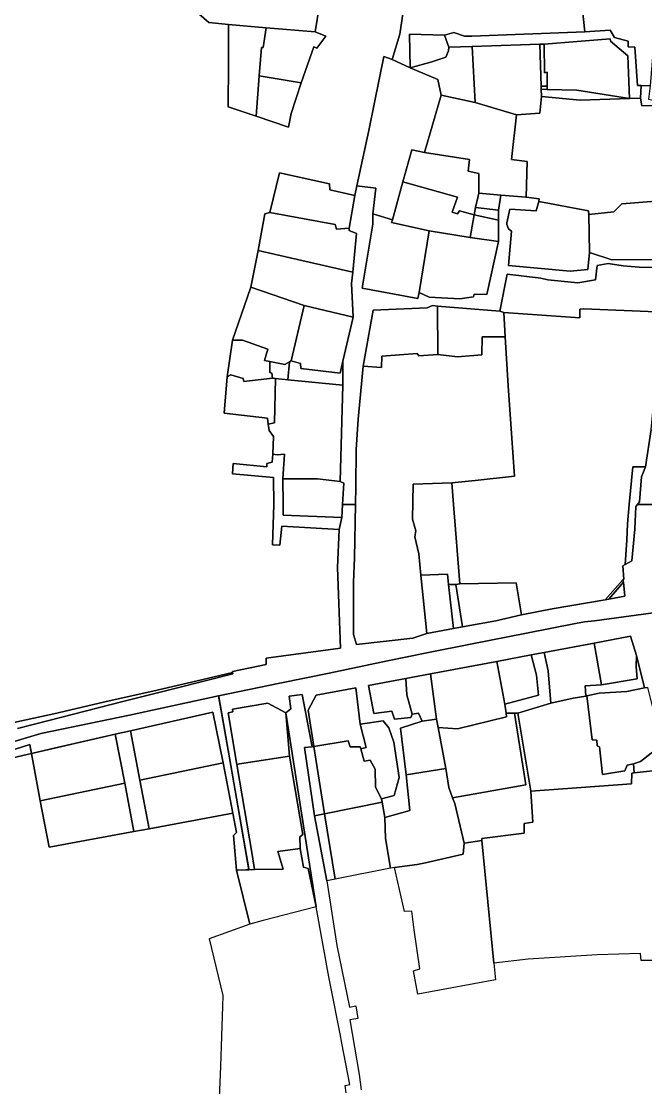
# Model space of a CAD drawing. Header units: feet. Extents: x -1222 to 199575, y -502 to 454509.
# Drawn here: x -77.4 to 34.2, y -199 to -8.4 of the extents above; entities that cross this region are included whole.
import ezdxf

# ---------------------------------------------------------------- set-up
doc = ezdxf.new("R2010")
doc.units = ezdxf.units.FT
doc.header["$MEASUREMENT"] = 0
doc.layers.add('지적', color=7, linetype='CONTINUOUS')

msp = doc.modelspace()

# ---------------------------------------------------------------- linework, layer by layer
at = {"layer": '지적', "color": 20}
for points in [[(-45.69, 21.79), (-45.65, 11.5), (-45.58, -4.25), (-39.99, -4.87), (-24.07, -5.47), (-24.84, -10.22), (-33.63, -9.5), (-40.32, -8.91), (-43.84, -8.55), (-45.64, -7.05), (-47.57, -6.81), (-47.48, -4.21), (-47.79, 21.77), (-45.69, 21.79)], [(23.36, -10.22), (22.58, -2.99), (35.7, -2.5), (35.52, -11.82), (35.54, -13.98), (35.03, -19.88), (33.44, -19.86), (32.76, -19.85), (32.32, -12.96), (31.1, -12.93), (31.09, -11.9), (28.63, -11.26), (27.9, -9.96), (23.36, -10.22)], [(-40.32, -8.91), (-33.63, -9.5), (-34.14, -13.06), (-34.46, -13.07), (-34.88, -18.13), (-35.38, -25.32), (-40.37, -23.68), (-40.34, -15.81), (-40.32, -8.91)], [(-33.63, -9.5), (-24.84, -10.22), (-22.95, -11), (-24.52, -13.14), (-25.09, -12.93), (-27.37, -19.34), (-34.88, -18.13), (-34.46, -13.07), (-34.14, -13.06), (-33.63, -9.5)], [(-0.97, -13), (-1.01, -13.63), (-1.48, -14.76), (-3.97, -15.63), (-7.84, -16.66), (-8, -10.69), (-1.73, -10.84), (-0.97, -13)], [(-1.73, -10.84), (-0.08, -10.35), (1.84, -11.01), (3.17, -11.01), (23.36, -10.22), (27.9, -9.96), (28.63, -11.26), (31.09, -11.9), (31.1, -12.93), (32.32, -12.96), (32.76, -19.85), (33.44, -19.86), (33.31, -22.09), (31.35, -22.16), (31.07, -14.54), (27.97, -11.91), (27.91, -11.49), (16.06, -12.42), (15.32, -12.45), (3.24, -12.88), (-0.97, -13), (-1.73, -10.84)], [(-0.97, -13), (3.24, -12.88), (3.75, -22.89), (-2.34, -21.58), (-2.94, -18.79), (-7.84, -16.66), (-3.97, -15.63), (-1.48, -14.76), (-1.01, -13.63), (-0.97, -13)], [(3.24, -12.88), (15.32, -12.45), (15.54, -19.96), (15.56, -20.49), (15.62, -21.8), (15.31, -24.8), (11.17, -25.08), (3.75, -22.89), (3.24, -12.88)], [(15.32, -12.45), (16.06, -12.42), (16.12, -17.57), (16.64, -17.44), (16.63, -19.93), (15.54, -19.96), (15.32, -12.45)], [(16.63, -19.93), (16.64, -17.44), (16.12, -17.57), (16.06, -12.42), (27.91, -11.49), (27.97, -11.91), (31.07, -14.54), (31.35, -22.16), (21.92, -20.65), (16.65, -20.56), (16.63, -19.93)], [(-11.11, -15.2), (-7.84, -16.66), (-2.94, -18.79), (-2.34, -21.58), (-5.33, -31.79), (-7.55, -31.33), (-9.15, -37.08), (-11, -43.86), (-14.56, -42.81), (-13.99, -38.21), (-17.42, -37.8), (-15.25, -27.87), (-14.23, -22.87), (-12.59, -14.66), (-11.11, -15.2)], [(-34.88, -18.13), (-27.37, -19.34), (-29.14, -24.87), (-29.59, -27.28), (-35.38, -25.32), (-34.88, -18.13)], [(16.63, -19.93), (16.65, -20.56), (15.56, -20.49), (15.54, -19.96), (16.63, -19.93)], [(16.65, -20.56), (21.92, -20.65), (31.35, -22.16), (22.5, -22.48), (15.62, -21.8), (15.56, -20.49), (16.65, -20.56)], [(35.03, -19.88), (34.76, -22.31), (36.61, -22.69), (36.92, -22.99), (37.33, -32.31), (37.37, -38.55), (37.18, -50.17), (37.16, -63.48), (39.83, -64.13), (39.76, -65.07), (39.67, -65.65), (36.04, -64.87), (36.13, -60.33), (36.13, -52.34), (36.12, -50.97), (36.29, -47.47), (36.74, -40.48), (36.8, -31.52), (36.25, -23.44), (33.56, -23.49), (33.31, -22.09), (33.44, -19.86), (35.03, -19.88)], [(-2.34, -21.58), (3.75, -22.89), (11.17, -25.08), (10.22, -33.1), (13.05, -33.43), (12.85, -39.79), (8.36, -39.45), (4.43, -39.1), (4.43, -35.58), (2.52, -35.14), (2.75, -33.06), (-5.33, -31.79), (-2.34, -21.58)], [(33.31, -22.09), (33.56, -23.49), (36.25, -23.44), (36.8, -31.52), (36.74, -40.48), (29.98, -40.99), (28.52, -42.42), (24.06, -42.9), (24.04, -42.26), (15.13, -40.56), (15.21, -40.1), (12.85, -39.79), (13.05, -33.43), (10.22, -33.1), (11.17, -25.08), (15.31, -24.8), (15.62, -21.8), (22.5, -22.48), (31.35, -22.16), (33.31, -22.09)], [(-5.33, -31.79), (2.75, -33.06), (2.52, -35.14), (4.43, -35.58), (4.43, -39.1), (3.84, -41.67), (3.6, -42.97), (0.94, -42.27), (0.6, -42.76), (-0.37, -42.49), (0.62, -39.83), (-9.15, -37.08), (-7.55, -31.33), (-5.33, -31.79)], [(-17.77, -39.5), (-18.76, -45.32), (-21.05, -45.54), (-21.3, -44.72), (-32.96, -42.54), (-31.2, -35.44), (-22.3, -37.41), (-22.23, -38.48), (-17.77, -39.5)], [(-9.15, -37.08), (0.62, -39.83), (-0.37, -42.49), (0.6, -42.76), (0.94, -42.27), (3.6, -42.97), (2.85, -47.02), (-4.48, -45.83), (-11.2, -44.34), (-11, -43.86), (-9.15, -37.08)], [(8.36, -39.45), (7.93, -42.16), (3.84, -41.67), (4.43, -39.1), (8.36, -39.45)], [(3.84, -41.67), (7.93, -42.16), (7.93, -43.93), (3.6, -42.97), (3.84, -41.67)], [(15.13, -40.56), (24.04, -42.26), (24.06, -42.9), (24.22, -49.68), (23.91, -52.75), (20.74, -53.04), (9.69, -52.04), (10.26, -45.91), (9.74, -45.48), (9.42, -44.69), (9.39, -44.41), (9.94, -41.95), (14.67, -42.26), (15.13, -40.56)], [(24.06, -42.9), (28.52, -42.42), (29.98, -40.99), (36.74, -40.48), (36.29, -47.47), (36.12, -50.97), (28.18, -51.04), (24.22, -49.68), (24.06, -42.9)], [(-32.96, -42.54), (-21.3, -44.72), (-21.05, -45.54), (-18.76, -45.32), (-18.78, -45.79), (-17.43, -46.29), (-18.14, -53.22), (-35.04, -49.37), (-33.83, -42.76), (-32.96, -42.54)], [(-11, -43.86), (-11.2, -44.34), (-4.48, -45.83), (-6.28, -56.88), (-6.52, -57.93), (-16.45, -56.05), (-14.53, -44.63), (-14.56, -42.81), (-11, -43.86)], [(7.93, -43.93), (7.95, -47.76), (2.85, -47.02), (3.6, -42.97), (7.93, -43.93)], [(2.85, -47.02), (7.95, -47.76), (5.85, -57.19), (3.57, -57.17), (3.48, -57.63), (1.01, -57.99), (-4.48, -57.66), (-6.28, -56.88), (-4.48, -45.83), (2.85, -47.02)], [(-18.14, -53.22), (-18.35, -55.26), (-18.04, -61.28), (-26.81, -59.16), (-36.34, -55.9), (-35.04, -49.37), (-18.14, -53.22)], [(36.13, -52.34), (36.13, -60.33), (23.2, -59.75), (22.47, -59.82), (22.44, -61.41), (8.87, -60.42), (8.15, -60.17), (9.49, -53.59), (15.47, -54.27), (16.72, -54.61), (22.08, -55.15), (25.24, -54.61), (25.54, -52.04), (27.5, -51.68), (30.2, -52.08), (33.78, -52.36), (36.13, -52.34)], [(-36.34, -55.9), (-26.81, -59.16), (-29.14, -69.07), (-29.45, -69.25), (-30.27, -69.73), (-32.98, -69.22), (-33.91, -69.02), (-33.3, -66.99), (-37.83, -65.35), (-39.65, -65.4), (-36.34, -55.9)], [(-18.04, -61.28), (-19.89, -69.12), (-20.4, -71.3), (-27.42, -70.45), (-27.48, -69.54), (-29.14, -69.07), (-26.81, -59.16), (-18.04, -61.28)], [(-2.99, -59.29), (-2.92, -67.93), (-6.32, -68.19), (-6.62, -67.78), (-12.94, -68.21), (-13.01, -70.27), (-16.24, -70.01), (-14.46, -60.04), (-4.85, -59.61), (-3.87, -59.15), (-2.99, -59.29)], [(-2.99, -59.29), (8.15, -60.17), (8.87, -60.42), (9.13, -64.8), (4.99, -64.78), (4.94, -67.97), (0.58, -68.34), (-2.92, -67.93), (-2.99, -59.29)], [(4.99, -64.78), (9.13, -64.8), (9.67, -73.53), (10.78, -89.72), (3.75, -90.47), (-0.41, -90.9), (-7.31, -91.1), (-7.43, -97.39), (-6.84, -99.45), (-7.02, -100.54), (-6.31, -103.61), (-5.94, -107.39), (-4.86, -117.82), (-7.4, -118.64), (-17.44, -119.78), (-18.01, -118.01), (-18.02, -108.71), (-17.79, -104.3), (-17.65, -94.75), (-17.6, -91.54), (-17.49, -84.92), (-17.16, -79.49), (-16.24, -70.01), (-13.01, -70.27), (-12.94, -68.21), (-6.62, -67.78), (-6.32, -68.19), (-2.92, -67.93), (0.58, -68.34), (4.94, -67.97), (4.99, -64.78)], [(-32.98, -69.22), (-32.98, -71.13), (-32.6, -71.26), (-32.5, -72.19), (-37.59, -72.74), (-37.72, -72.23), (-39.9, -71.6), (-40.6, -71.96), (-39.65, -65.4), (-37.83, -65.35), (-33.3, -66.99), (-33.91, -69.02), (-32.98, -69.22)], [(36.04, -64.87), (39.67, -65.65), (38.83, -75.39), (38.22, -80.94), (37.17, -90.19), (37.02, -90.98), (36.12, -94.75), (32.79, -94.75), (33.14, -94.31), (33.5, -89.83), (34.2, -88.04), (35.21, -81.35), (36.21, -70.69), (35.67, -70.41), (36.04, -64.87)], [(-29.45, -69.25), (-29.76, -72.45), (-31.95, -72.24), (-32.5, -72.19), (-32.6, -71.26), (-32.98, -71.13), (-32.98, -69.22), (-30.27, -69.73), (-29.45, -69.25)], [(-29.14, -69.07), (-27.48, -69.54), (-27.42, -70.45), (-20.4, -71.3), (-19.89, -69.12), (-19.9, -73.44), (-29.76, -72.45), (-29.45, -69.25), (-29.14, -69.07)], [(-31.95, -72.24), (-32.11, -80.18), (-33.25, -80.4), (-33.39, -79.3), (-41.13, -78.41), (-40.6, -71.96), (-39.9, -71.6), (-37.72, -72.23), (-37.59, -72.74), (-32.5, -72.19), (-31.95, -72.24)], [(-29.76, -72.45), (-19.9, -73.44), (-20.39, -90.63), (-24.45, -90.19), (-30.63, -90.17), (-30.33, -85.76), (-31.63, -85.87), (-32.41, -85.78), (-32.31, -82.59), (-33.06, -81.5), (-33.25, -80.4), (-32.11, -80.18), (-31.95, -72.24), (-29.76, -72.45)], [(-30.63, -90.17), (-30.57, -94.75), (-30.55, -96.66), (-20.09, -97.11), (-20.57, -99.25), (-30.82, -98.65), (-31.19, -102.02), (-32.48, -101.96), (-32.25, -94.75), (-32.3, -89.96), (-39.61, -89.29), (-39.48, -87.45), (-33.5, -88.05), (-33.51, -87.45), (-32.52, -87.19), (-32.41, -85.78), (-31.63, -85.87), (-30.33, -85.76), (-30.63, -90.17)], [(32.79, -94.75), (32.48, -95.14), (32.31, -99.15), (31.76, -104.83), (30.58, -105.46), (30.87, -101.12), (30.98, -98.19), (31.31, -94.75), (31.95, -88.05), (34.2, -88.04), (33.5, -89.83), (33.14, -94.31), (32.79, -94.75)], [(-30.63, -90.17), (-24.45, -90.19), (-20.39, -90.63), (-19.74, -90.97), (-19.96, -94.75), (-20.09, -97.11), (-30.55, -96.66), (-30.57, -94.75), (-30.63, -90.17)], [(-0.41, -90.9), (-0.11, -94.75), (1.01, -108.92), (0.29, -109.04), (-1.04, -109.04), (-1.17, -107.23), (-5.94, -107.39), (-6.31, -103.61), (-7.02, -100.54), (-6.84, -99.45), (-7.43, -97.39), (-7.31, -91.1), (-0.41, -90.9)], [(-5.94, -107.39), (-1.17, -107.23), (-1.04, -109.04), (-0.1, -116.92), (-4.86, -117.82), (-5.94, -107.39)], [(30.17, -108.22), (30.24, -108.63), (27.66, -111.7), (27.02, -111.83), (30.17, -108.22)], [(30.24, -108.63), (30.48, -111.15), (27.66, -111.7), (30.24, -108.63)], [(-1.04, -109.04), (0.29, -109.04), (1.5, -116.65), (-0.1, -116.92), (-1.04, -109.04)], [(0.29, -109.04), (1.01, -108.92), (11.08, -108.78), (12.03, -114.5), (7.47, -115.55), (1.5, -116.65), (0.29, -109.04)], [(16.09, -121.25), (25.01, -119.56), (26.36, -126.99), (23.42, -127.19), (23.51, -129.02), (21.28, -129.38), (17.3, -130.31), (16.82, -124.49), (16.09, -121.25)], [(25.01, -119.56), (31.49, -118.31), (32.58, -121.76), (32.55, -123.71), (32.72, -125.95), (26.36, -126.99), (25.01, -119.56)], [(13.76, -121.67), (14.7, -125.26), (15.07, -128.86), (9.08, -130.46), (7.6, -122.83), (13.76, -121.67)], [(16.09, -121.25), (16.82, -124.49), (17.3, -130.31), (11.35, -132.08), (10.79, -132.05), (9.31, -132.07), (9.08, -130.46), (15.07, -128.86), (14.7, -125.26), (13.76, -121.67), (16.09, -121.25)], [(32.58, -121.76), (34.04, -127.55), (30.89, -128.2), (25.94, -128.52), (23.72, -128.98), (23.51, -129.02), (23.42, -127.19), (26.36, -126.99), (32.72, -125.95), (32.55, -123.71), (32.58, -121.76)], [(7.6, -122.83), (9.08, -130.46), (9.31, -132.07), (9.36, -132.73), (0.62, -134.86), (-2.87, -134.61), (-3.17, -133.12), (-4.26, -125.05), (7.6, -122.83)], [(-4.26, -125.05), (-3.17, -133.12), (-5.75, -133.48), (-6.38, -132.07), (-7.51, -132.25), (-8.49, -128.82), (-8.67, -125.88), (-4.26, -125.05)], [(-16.8, -134.04), (-15.75, -138.19), (-16.68, -138.46), (-16.79, -138.08), (-18.59, -138.11), (-18.93, -137.04), (-25.1, -138.06), (-26.11, -131.54), (-24.64, -128.88), (-17.59, -127.52), (-16.8, -134.04)], [(-8.67, -125.88), (-8.49, -128.82), (-7.51, -132.25), (-7.74, -132.84), (-10.64, -133.12), (-11.17, -131.74), (-14.37, -132.14), (-15.33, -127.12), (-8.67, -125.88)], [(34.04, -127.55), (34.56, -127.46), (37.11, -137.74), (33.29, -140.73), (32.08, -141.11), (30.94, -141.38), (30.53, -142.38), (26.53, -143.05), (26, -138.07), (25.59, -137.93), (25.49, -136.88), (24.69, -136.86), (23.72, -128.98), (25.94, -128.52), (30.89, -128.2), (34.04, -127.55)], [(23.72, -128.98), (24.69, -136.86), (25.49, -136.88), (25.59, -137.93), (26, -138.07), (26.53, -143.05), (30.53, -142.38), (30.94, -141.38), (32.08, -141.11), (32.15, -142.73), (31.74, -142.79), (31.72, -144.69), (13.69, -146.04), (11.35, -132.08), (17.3, -130.31), (21.28, -129.38), (23.51, -129.02), (23.72, -128.98)], [(-33.33, -130.28), (-30.12, -132.01), (-29.44, -139.76), (-38.4, -141.14), (-38.83, -141.23), (-40.39, -131.99), (-39.56, -131.82), (-39.64, -131.36), (-33.33, -130.28)], [(-57.88, -135.23), (-43.14, -131.92), (-41.27, -140.98), (-56.17, -144.05), (-57.88, -135.23)], [(-30.12, -132.01), (-24.67, -166.72), (-26.1, -159.83), (-26.93, -159.6), (-27.51, -156.24), (-27.61, -154.17), (-27.03, -153.79), (-29.44, -139.76), (-30.12, -132.01)], [(-16.8, -134.04), (-12.71, -133.42), (-11.69, -134.67), (-10.76, -137.27), (-9.81, -143.59), (-10.7, -146.78), (-12.97, -147.37), (-14.09, -145.28), (-14.12, -142.08), (-15.03, -140.47), (-16.07, -140.63), (-16.68, -138.46), (-15.75, -138.19), (-16.8, -134.04)], [(-5.75, -133.48), (-3.17, -133.12), (-2.87, -134.61), (-1.48, -141.98), (-8.6, -143.1), (-9.58, -134.73), (-5.75, -133.48)], [(10.79, -132.05), (12.83, -144.86), (-0.29, -147.21), (-0.96, -145.38), (-1.48, -141.98), (-2.87, -134.61), (0.62, -134.86), (9.36, -132.73), (9.31, -132.07), (10.79, -132.05)], [(11.35, -132.08), (13.69, -146.04), (14.09, -151.55), (12.53, -151.81), (12.53, -153.55), (4.94, -154.46), (4.95, -154.82), (1.8, -155.3), (0.11, -148.25), (-0.29, -147.21), (12.83, -144.86), (10.79, -132.05), (11.35, -132.08)], [(-60.57, -135.85), (-57.88, -135.23), (-56.17, -144.05), (-54.52, -152.77), (-57.28, -153.21), (-58.9, -144.57), (-60.57, -135.85)], [(-60.57, -135.85), (-58.9, -144.57), (-73.98, -147.72), (-75.57, -139.27), (-60.57, -135.85)], [(-25.1, -138.06), (-18.93, -137.04), (-18.59, -138.11), (-16.79, -138.08), (-16.68, -138.46), (-16.07, -140.63), (-15.03, -140.47), (-14.12, -142.08), (-14.09, -145.28), (-12.97, -147.37), (-12.86, -147.99), (-23.16, -150.05), (-25.1, -138.06)], [(-95.35, -143.68), (-92.08, -142.82), (-81.35, -139.4), (-75.86, -137.66), (-75.57, -139.27), (-78.89, -140.07), (-91.85, -142.94), (-95.35, -143.68)], [(-24.98, -150.41), (-26.77, -138.24), (-25.41, -138.07), (-25.13, -138.06), (-25.1, -138.06), (-23.16, -150.05), (-24.98, -150.41)], [(32.08, -141.11), (33.29, -140.73), (37.11, -137.74), (38.19, -142.08), (32.15, -142.73), (32.08, -141.11)], [(-41.27, -140.98), (-39.58, -149.93), (-54.52, -152.77), (-56.17, -144.05), (-41.27, -140.98)], [(-29.44, -139.76), (-27.03, -153.79), (-27.61, -154.17), (-27.51, -156.24), (-31.5, -156.82), (-30.58, -159.94), (-35.68, -160.03), (-36.08, -157.35), (-38.83, -141.23), (-38.4, -141.14), (-29.44, -139.76)], [(-1.48, -141.98), (-0.96, -145.38), (-0.29, -147.21), (0.11, -148.25), (1.8, -155.3), (1.58, -157.28), (-5.12, -158.82), (-6.64, -159.12), (-10.66, -159.66), (-11.41, -159.79), (-12.25, -154.49), (-12.41, -150.73), (-7.91, -149.45), (-8.6, -143.1), (-1.48, -141.98)], [(38.19, -142.08), (39.87, -141.87), (40.61, -151.11), (41.36, -160.73), (41.76, -165.78), (35.77, -165.83), (35.86, -175.1), (35.83, -176.28), (33.43, -176.27), (33.33, -175.03), (25.56, -175.28), (13.22, -176.03), (7.11, -176.76), (4.95, -154.82), (4.94, -154.46), (12.53, -153.55), (12.53, -151.81), (14.09, -151.55), (13.69, -146.04), (31.72, -144.69), (31.74, -142.79), (32.15, -142.73), (38.19, -142.08)], [(-73.98, -147.72), (-58.9, -144.57), (-57.28, -153.21), (-72.38, -156.03), (-73.98, -147.72)], [(-23.16, -150.05), (-12.86, -147.99), (-12.41, -150.73), (-12.25, -154.49), (-11.41, -159.79), (-21.26, -161.78), (-23.16, -150.05)], [(-23.16, -150.05), (-21.26, -161.78), (-22.74, -162.08), (-24.98, -150.41), (-23.16, -150.05)], [(-27.51, -156.24), (-26.93, -159.6), (-26.1, -159.83), (-24.67, -166.72), (-34.16, -169.17), (-36.52, -169.79), (-38.9, -160.13), (-38.74, -160.13), (-36.71, -160.06), (-35.68, -160.03), (-30.58, -159.94), (-31.5, -156.82), (-27.51, -156.24)], [(1.8, -155.3), (4.95, -154.82), (7.11, -176.76), (7.39, -179.77), (-6.51, -182.34), (-7.27, -178.16), (-6.16, -177.76), (-7.14, -170.82), (-7.56, -167.48), (-8.87, -167.56), (-10.66, -159.66), (-6.64, -159.12), (-5.12, -158.82), (1.58, -157.28), (1.8, -155.3)]]:
    msp.add_lwpolyline(points, close=True, dxfattribs=at)
for points in [[(22.58, -2.99), (23.36, -10.22), (3.17, -11.01), (1.84, -11.01), (-0.08, -10.35), (-1.73, -10.84), (-8, -10.69), (-7.84, -16.66), (-11.11, -15.2), (-9.72, -10.66), (-8.76, -4.24)], [(-8.76, -4.24), (-9.72, -10.66), (-11.11, -15.2), (-12.59, -14.66), (-14.23, -22.87), (-15.25, -27.87), (-17.42, -37.8), (-17.77, -39.5), (-22.23, -38.48), (-22.3, -37.41), (-31.2, -35.44), (-32.96, -42.54), (-33.83, -42.76), (-35.04, -49.37), (-36.34, -55.9), (-39.65, -65.4), (-40.6, -71.96), (-41.13, -78.41), (-33.39, -79.3), (-33.25, -80.4), (-33.06, -81.5), (-32.31, -82.59), (-32.41, -85.78), (-32.52, -87.19), (-33.51, -87.45), (-33.5, -88.05), (-39.48, -87.45), (-39.61, -89.29), (-32.3, -89.96), (-32.25, -94.75), (-32.48, -101.96), (-31.19, -102.02), (-30.82, -98.65), (-20.57, -99.25), (-20.83, -106.01), (-20.34, -120.43), (-33.59, -122.26), (-33.58, -123.39), (-39.64, -124.62), (-39.62, -124.82), (-44.13, -125.88), (-53.84, -128.13), (-61.67, -129.88), (-71.56, -132.17), (-85.91, -135.31)], [(-45.64, -7.05), (-43.84, -8.55), (-40.32, -8.91), (-40.34, -15.81), (-40.37, -23.68), (-35.38, -25.32), (-29.59, -27.28), (-29.14, -24.87), (-27.37, -19.34), (-25.09, -12.93), (-24.52, -13.14), (-22.95, -11), (-24.84, -10.22), (-24.07, -5.47)], [(36.13, -52.34), (33.78, -52.36), (30.2, -52.08), (27.5, -51.68), (25.54, -52.04), (25.24, -54.61), (22.08, -55.15), (16.72, -54.61), (15.47, -54.27), (9.49, -53.59), (8.15, -60.17), (-2.99, -59.29), (-3.87, -59.15), (-4.85, -59.61), (-14.46, -60.04), (-16.24, -70.01), (-17.16, -79.49), (-17.49, -84.92), (-17.6, -91.54), (-17.65, -94.75), (-19.96, -94.75), (-19.74, -90.97), (-20.39, -90.63), (-19.9, -73.44), (-19.89, -69.12), (-18.04, -61.28), (-18.35, -55.26), (-18.14, -53.22), (-17.43, -46.29), (-18.78, -45.79), (-18.76, -45.32), (-17.77, -39.5), (-17.42, -37.8), (-17.42, -37.8), (-13.99, -38.21), (-14.56, -42.81), (-14.53, -44.63), (-16.45, -56.05), (-6.52, -57.93), (-6.28, -56.88), (-4.48, -57.66), (1.01, -57.99), (3.48, -57.63), (3.57, -57.17), (5.85, -57.19), (7.95, -47.76), (7.93, -43.93), (7.93, -42.16), (8.36, -39.45), (12.85, -39.79), (15.21, -40.1), (15.13, -40.56), (14.67, -42.26), (9.94, -41.95), (9.39, -44.41), (9.42, -44.69), (9.74, -45.48), (10.26, -45.91), (9.69, -52.04), (20.74, -53.04), (23.91, -52.75), (24.22, -49.68), (28.18, -51.04), (36.12, -50.97)], [(35.21, -81.35), (34.2, -88.04), (31.95, -88.05), (31.31, -94.75), (30.98, -98.19), (30.87, -101.12), (30.58, -105.46), (30.16, -105.73), (30.31, -108.11), (30.17, -108.22), (27.02, -111.83), (17.53, -113.44), (12.03, -114.5), (11.08, -108.78), (1.01, -108.92), (-0.11, -94.75), (-0.41, -90.9), (3.75, -90.47), (10.78, -89.72), (9.67, -73.53), (9.13, -64.8), (8.87, -60.42), (8.87, -60.42), (22.44, -61.41), (22.47, -59.82), (23.2, -59.75), (36.13, -60.33)], [(-78.05, -134.82), (-72.45, -133.38), (-59.23, -129.99), (-49.94, -127.67), (-39.59, -125.02), (-39.62, -124.82), (-39.64, -124.62), (-33.58, -123.39), (-33.59, -122.26), (-20.34, -120.43), (-20.83, -106.01), (-20.57, -99.25), (-20.09, -97.11), (-19.96, -94.75), (-17.65, -94.75), (-17.79, -104.3), (-18.02, -108.71), (-18.01, -118.01), (-17.44, -119.78), (-7.4, -118.64), (-4.86, -117.82), (-4.86, -117.82), (-0.1, -116.92), (1.5, -116.65), (7.47, -115.55), (12.03, -114.5), (17.53, -113.44), (27.02, -111.83), (27.66, -111.7), (30.48, -111.15), (30.24, -108.63), (30.17, -108.22), (30.31, -108.11), (30.16, -105.73), (30.58, -105.46), (31.76, -104.83), (32.31, -99.15), (32.48, -95.14), (32.79, -94.75), (36.12, -94.75)], [(36.47, -114.03), (25.1, -115.55), (23.32, -115.74), (21.68, -116.03), (12.93, -117.78), (3.21, -119.7), (-4.88, -121.3), (-11.92, -122.73), (-22.37, -124.9), (-31.17, -126.69), (-42.1, -128.96), (-58.05, -132.44), (-73.86, -135.68), (-96.23, -142.39)], [(34.56, -127.46), (34.04, -127.55), (32.58, -121.76), (31.49, -118.31), (25.01, -119.56), (16.09, -121.25), (13.76, -121.67), (7.6, -122.83), (-4.26, -125.05), (-8.67, -125.88), (-15.33, -127.12), (-14.37, -132.14), (-11.17, -131.74), (-10.64, -133.12), (-7.74, -132.84), (-7.51, -132.25), (-6.38, -132.07), (-5.75, -133.48), (-9.58, -134.73), (-8.6, -143.1), (-7.91, -149.45), (-12.41, -150.73), (-12.86, -147.99), (-12.97, -147.37), (-10.7, -146.78), (-9.81, -143.59), (-10.76, -137.27), (-11.69, -134.67), (-12.71, -133.42), (-16.8, -134.04), (-16.8, -134.04), (-17.59, -127.52), (-24.64, -128.88), (-26.11, -131.54), (-25.1, -138.06), (-25.41, -138.07), (-27.15, -128.74), (-29.5, -129.06), (-29.17, -131.27), (-30.12, -132.01), (-33.33, -130.28), (-39.64, -131.36), (-39.56, -131.82), (-40.39, -131.99), (-38.83, -141.23), (-36.08, -157.35), (-35.68, -160.03), (-36.71, -160.06), (-38.93, -147.27), (-40.17, -140.06), (-42.1, -128.96), (-31.17, -126.69), (-22.37, -124.9), (-11.92, -122.73), (-4.88, -121.3), (3.21, -119.7), (12.93, -117.78), (21.68, -116.03), (23.32, -115.74), (25.1, -115.55), (36.47, -114.03)], [(-85.91, -135.31), (-71.56, -132.17), (-61.67, -129.88), (-53.84, -128.13), (-44.13, -125.88), (-39.62, -124.82), (-39.62, -124.82), (-39.59, -125.02), (-49.94, -127.67), (-59.23, -129.99), (-72.45, -133.38), (-78.05, -134.82)], [(-96.23, -142.39), (-73.86, -135.68), (-58.05, -132.44), (-42.1, -128.96), (-42.07, -129.15), (-40.17, -140.06), (-38.93, -147.27), (-36.73, -159.93), (-36.71, -160.06), (-36.81, -160.06), (-37.23, -160.08), (-38.74, -160.13), (-38.9, -160.13), (-39.45, -153.95), (-38.92, -153.43), (-39.58, -149.93), (-40.52, -144.93), (-41.27, -140.98), (-43.14, -131.92), (-57.86, -135.23), (-60.57, -135.85), (-72.26, -138.51), (-75.57, -139.27), (-75.57, -139.27), (-75.78, -138.1), (-75.86, -137.66), (-81.35, -139.4)], [(-19.3, -199.98), (-19.5, -198.62), (-18.68, -198.47), (-20.1, -191.09), (-20.36, -189.43), (-22.13, -180.73), (-22.38, -179.21), (-24.67, -166.72), (-30.12, -132.01), (-29.17, -131.27), (-29.5, -129.06), (-27.15, -128.74), (-25.41, -138.07), (-26.77, -138.24), (-24.98, -150.41), (-22.74, -162.08), (-20.97, -173.59), (-18.73, -184.64), (-17.6, -184.43), (-17.6, -184.43), (-17.24, -186.65), (-18.66, -186.9), (-17.01, -196.66), (-16.64, -199.41)], [(-78.89, -140.07), (-75.57, -139.27), (-73.98, -147.72), (-72.38, -156.03), (-57.28, -153.21), (-54.52, -152.77), (-39.58, -149.93), (-38.92, -153.43), (-39.45, -153.95), (-38.9, -160.13), (-36.52, -169.79), (-43.79, -172.4), (-41.35, -182.57), (-41.43, -184.47), (-41.77, -195.27), (-42.07, -202.23)]]:
    msp.add_lwpolyline(points, dxfattribs=at)

doc.saveas('drawing.dxf')
